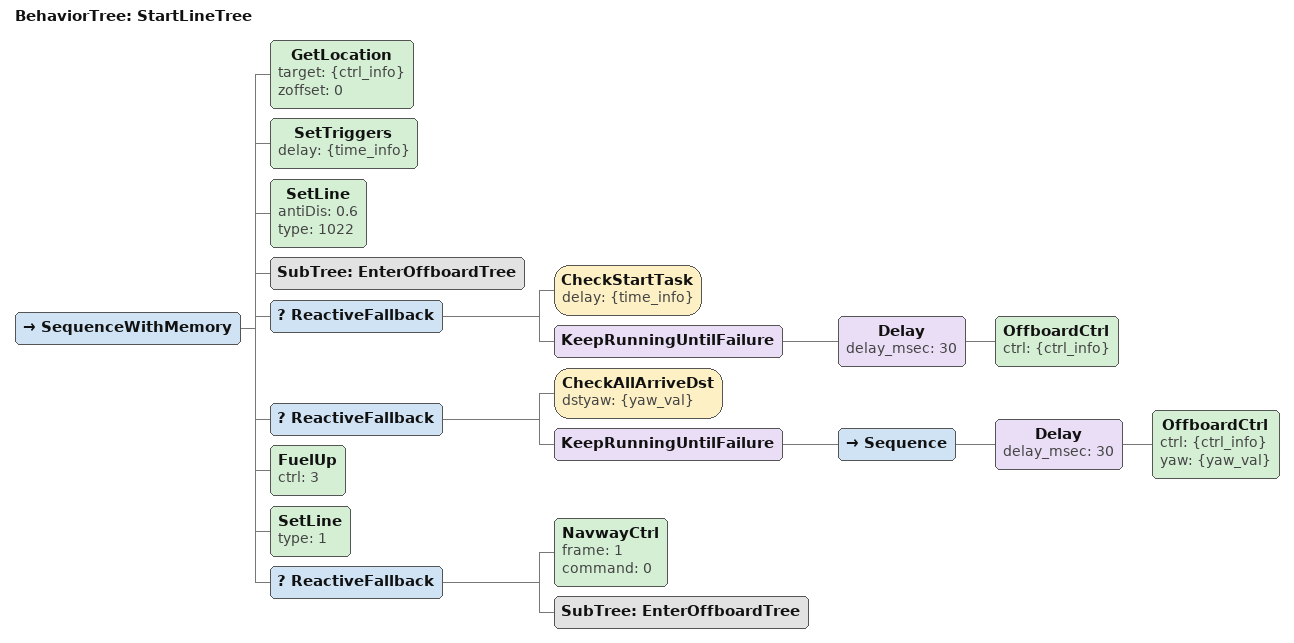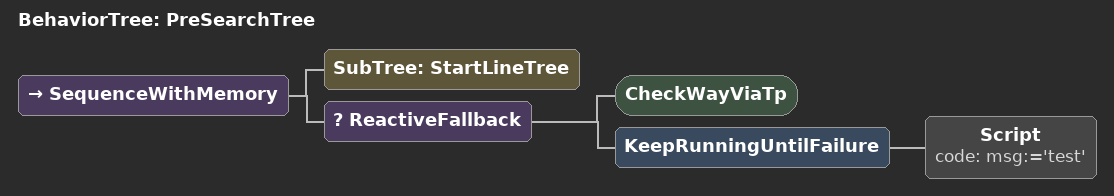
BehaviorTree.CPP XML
<root BTCPP_format="4">

    <BehaviorTree ID="StartLineTree">
        <SequenceWithMemory>

        <GetLocation target="{ctrl_info}" zoffset="0" />
        <SetTriggers delay="{time_info}" />
	    <SetLine antiDis="0.6"  type="1022"/>

	    <SubTree ID="EnterOffboardTree" />

	    <ReactiveFallback>
	        <CheckStartTask delay="{time_info}" />
	        <KeepRunningUntilFailure>
	    	    <Delay delay_msec="30">
                    <OffboardCtrl ctrl="{ctrl_info}"/>
                    </Delay>
               </KeepRunningUntilFailure>

	    </ReactiveFallback>

	    <ReactiveFallback>
	        <CheckAllArriveDst   dstyaw="{yaw_val}"/>
	        <KeepRunningUntilFailure>
	        <Sequence>
	        <Delay delay_msec="30">
                    <OffboardCtrl ctrl="{ctrl_info}" yaw="{yaw_val}"/>
                </Delay>
                </Sequence>
                </KeepRunningUntilFailure>
	    </ReactiveFallback>

	    <FuelUp ctrl="3"/>
	    <SetLine type="1" />

        <ReactiveFallback>
		<NavwayCtrl frame="1" command="0"/>
		<SubTree ID="EnterOffboardTree" />
        </ReactiveFallback>

        </SequenceWithMemory>
    </BehaviorTree>

    <BehaviorTree ID="PreSearchTree">
        <SequenceWithMemory>
            <SubTree ID="StartLineTree" />
            <ReactiveFallback>
            	<CheckWayViaTp />
            	<KeepRunningUntilFailure>
            	<Script code="msg:='test'"/>
            	</KeepRunningUntilFailure>

	        </ReactiveFallback>
        </SequenceWithMemory>
    </BehaviorTree>

</root>
